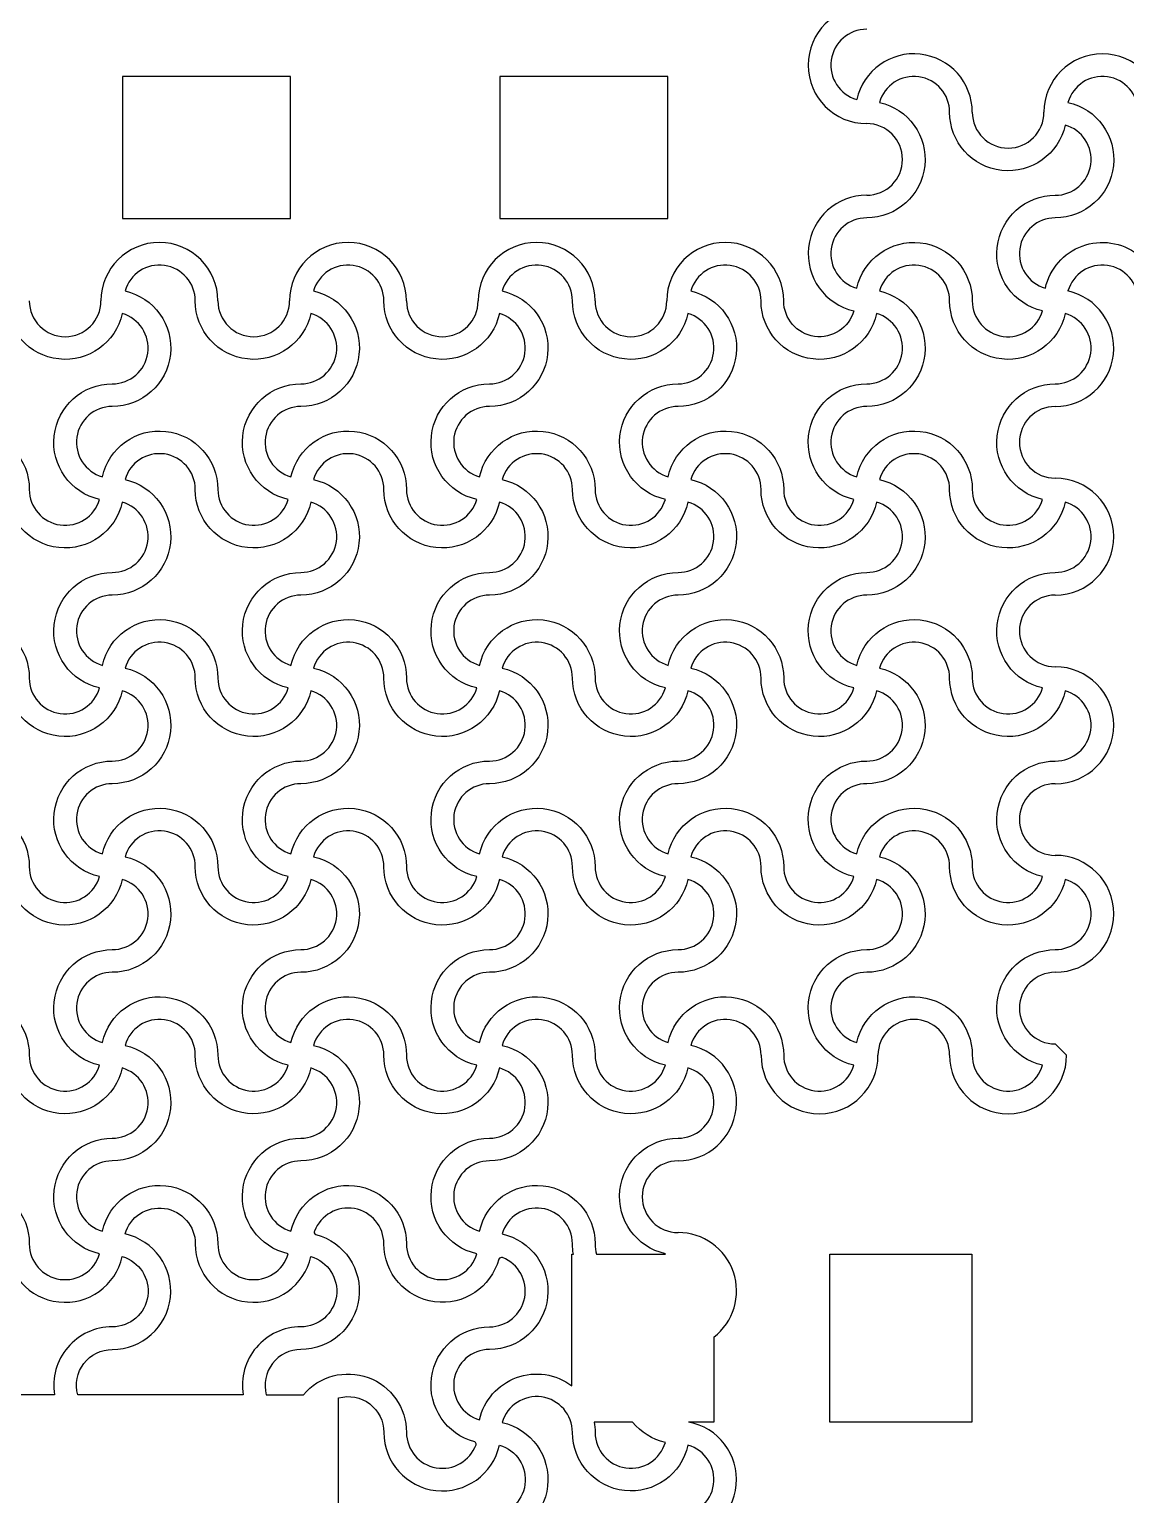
# Model space of a CAD drawing. Header units: millimetres. Extents: x 24 to 345, y 12 to 201.
# Drawn here: x 60.619 to 62.945, y 35.762 to 38.87 of the extents above; entities that cross this region are included whole.
import ezdxf

# ---------------------------------------------------------------- set-up
doc = ezdxf.new("R2010")
doc.units = ezdxf.units.MM
doc.header["$MEASUREMENT"] = 0
doc.layers.add('5th metal (rf+ground)', color=240, linetype='Continuous')

msp = doc.modelspace()

# ---------------------------------------------------------------- linework, layer by layer
at = {"layer": '5th metal (rf+ground)'}
msp.add_line((62.8193, 36.69421), (62.7953, 36.71821), dxfattribs=at)
msp.add_line((62.8193, 36.69421), (62.7953, 36.71821), dxfattribs=at)
msp.add_line((62.8193, 36.69421), (62.7953, 36.71821), dxfattribs=at)
msp.add_line((62.8193, 36.69421), (62.7953, 36.71821), dxfattribs=at)
for points in [[(60.8173, 38.46896), (61.1733, 38.46896), (61.1733, 38.76996), (60.8173, 38.76996)], [(60.8173, 38.46896), (61.1733, 38.46896), (61.1733, 38.76996), (60.8173, 38.76996)], [(60.8173, 38.46896), (61.1733, 38.46896), (61.1733, 38.76996), (60.8173, 38.76996)], [(60.8173, 38.46896), (61.1733, 38.46896), (61.1733, 38.76996), (60.8173, 38.76996)], [(61.6173, 38.46896), (61.9733, 38.46896), (61.9733, 38.76996), (61.6173, 38.76996)], [(61.6173, 38.46896), (61.9733, 38.46896), (61.9733, 38.76996), (61.6173, 38.76996)], [(61.6173, 38.46896), (61.9733, 38.46896), (61.9733, 38.76996), (61.6173, 38.76996)], [(61.6173, 38.46896), (61.9733, 38.46896), (61.9733, 38.76996), (61.6173, 38.76996)], [(62.3173, 36.27221), (62.6183, 36.27221), (62.6183, 35.91621), (62.3173, 35.91621)], [(62.3173, 36.27221), (62.6183, 36.27221), (62.6183, 35.91621), (62.3173, 35.91621)], [(62.3173, 36.27221), (62.6183, 36.27221), (62.6183, 35.91621), (62.3173, 35.91621)], [(62.3173, 36.27221), (62.6183, 36.27221), (62.6183, 35.91621), (62.3173, 35.91621)]]:
    msp.add_lwpolyline(points, close=True, dxfattribs=at)
for points in [[(62.81633, 38.66724, -0.8959788), (62.5713, 38.69421, 0.8687853), (62.42227, 38.71524, -0.8959788), (62.3953, 38.47021, 0.8687853), (62.37427, 38.32118, -0.8959788), (62.6193, 38.29421, 0.8687853), (62.76833, 38.27318, -0.8959788), (62.7953, 38.51821, 0.8687853)], [(62.81633, 38.66724, -0.8959788), (62.5713, 38.69421, 0.8687853), (62.42227, 38.71524, -0.8959788), (62.3953, 38.47021, 0.8687853), (62.37427, 38.32118, -0.8959788), (62.6193, 38.29421, 0.8687853), (62.76833, 38.27318, -0.8959788), (62.7953, 38.51821, 0.8687853)], [(62.81633, 38.66724, -0.8959788), (62.5713, 38.69421, 0.8687853), (62.42227, 38.71524, -0.8959788), (62.3953, 38.47021, 0.8687853), (62.37427, 38.32118, -0.8959788), (62.6193, 38.29421, 0.8687853), (62.76833, 38.27318, -0.8959788), (62.7953, 38.51821, 0.8687853)], [(62.81633, 38.66724, -0.8959788), (62.5713, 38.69421, 0.8687853), (62.42227, 38.71524, -0.8959788), (62.3953, 38.47021, 0.8687853), (62.37427, 38.32118, -0.8959788), (62.6193, 38.29421, 0.8687853), (62.76833, 38.27318, -0.8959788), (62.7953, 38.51821, 0.8687853)], [(60.81633, 38.26724, -0.8959788), (60.5713, 38.29421, 0.8687853), (60.42227, 38.31524, -0.8959788), (60.3953, 38.07021, 0.8687853), (60.37427, 37.92118, -0.8959788), (60.6193, 37.89421, 0.8687853), (60.76833, 37.87318, -0.8959788), (60.7953, 38.11821, 0.8687853)], [(60.81633, 38.26724, -0.8959788), (60.5713, 38.29421, 0.8687853), (60.42227, 38.31524, -0.8959788), (60.3953, 38.07021, 0.8687853), (60.37427, 37.92118, -0.8959788), (60.6193, 37.89421, 0.8687853), (60.76833, 37.87318, -0.8959788), (60.7953, 38.11821, 0.8687853)], [(60.81633, 38.26724, -0.8959788), (60.5713, 38.29421, 0.8687853), (60.42227, 38.31524, -0.8959788), (60.3953, 38.07021, 0.8687853), (60.37427, 37.92118, -0.8959788), (60.6193, 37.89421, 0.8687853), (60.76833, 37.87318, -0.8959788), (60.7953, 38.11821, 0.8687853)], [(60.81633, 38.26724, -0.8959788), (60.5713, 38.29421, 0.8687853), (60.42227, 38.31524, -0.8959788), (60.3953, 38.07021, 0.8687853), (60.37427, 37.92118, -0.8959788), (60.6193, 37.89421, 0.8687853), (60.76833, 37.87318, -0.8959788), (60.7953, 38.11821, 0.8687853)], [(61.21633, 38.26724, -0.8959788), (60.9713, 38.29421, 0.8687853), (60.82227, 38.31524, -0.8959788), (60.7953, 38.07021, 0.8687853), (60.77427, 37.92118, -0.8959788), (61.0193, 37.89421, 0.8687853), (61.16833, 37.87318, -0.8959788), (61.1953, 38.11821, 0.8687853)], [(61.21633, 38.26724, -0.8959788), (60.9713, 38.29421, 0.8687853), (60.82227, 38.31524, -0.8959788), (60.7953, 38.07021, 0.8687853), (60.77427, 37.92118, -0.8959788), (61.0193, 37.89421, 0.8687853), (61.16833, 37.87318, -0.8959788), (61.1953, 38.11821, 0.8687853)], [(61.21633, 38.26724, -0.8959788), (60.9713, 38.29421, 0.8687853), (60.82227, 38.31524, -0.8959788), (60.7953, 38.07021, 0.8687853), (60.77427, 37.92118, -0.8959788), (61.0193, 37.89421, 0.8687853), (61.16833, 37.87318, -0.8959788), (61.1953, 38.11821, 0.8687853)], [(61.21633, 38.26724, -0.8959788), (60.9713, 38.29421, 0.8687853), (60.82227, 38.31524, -0.8959788), (60.7953, 38.07021, 0.8687853), (60.77427, 37.92118, -0.8959788), (61.0193, 37.89421, 0.8687853), (61.16833, 37.87318, -0.8959788), (61.1953, 38.11821, 0.8687853)], [(61.61633, 38.26724, -0.8959788), (61.3713, 38.29421, 0.8687853), (61.22227, 38.31524, -0.8959788), (61.1953, 38.07021, 0.8687853), (61.17427, 37.92118, -0.8959788), (61.4193, 37.89421, 0.8687853), (61.56833, 37.87318, -0.8959788), (61.5953, 38.11821, 0.8687853)], [(61.61633, 38.26724, -0.8959788), (61.3713, 38.29421, 0.8687853), (61.22227, 38.31524, -0.8959788), (61.1953, 38.07021, 0.8687853), (61.17427, 37.92118, -0.8959788), (61.4193, 37.89421, 0.8687853), (61.56833, 37.87318, -0.8959788), (61.5953, 38.11821, 0.8687853)], [(61.61633, 38.26724, -0.8959788), (61.3713, 38.29421, 0.8687853), (61.22227, 38.31524, -0.8959788), (61.1953, 38.07021, 0.8687853), (61.17427, 37.92118, -0.8959788), (61.4193, 37.89421, 0.8687853), (61.56833, 37.87318, -0.8959788), (61.5953, 38.11821, 0.8687853)], [(61.61633, 38.26724, -0.8959788), (61.3713, 38.29421, 0.8687853), (61.22227, 38.31524, -0.8959788), (61.1953, 38.07021, 0.8687853), (61.17427, 37.92118, -0.8959788), (61.4193, 37.89421, 0.8687853), (61.56833, 37.87318, -0.8959788), (61.5953, 38.11821, 0.8687853)], [(62.01633, 38.26724, -0.8959788), (61.7713, 38.29421, 0.8687853), (61.62227, 38.31524, -0.8959788), (61.5953, 38.07021, 0.8687853), (61.57427, 37.92118, -0.8959788), (61.8193, 37.89421, 0.8687853), (61.96833, 37.87318, -0.8959788), (61.9953, 38.11821, 0.8687853)], [(62.01633, 38.26724, -0.8959788), (61.7713, 38.29421, 0.8687853), (61.62227, 38.31524, -0.8959788), (61.5953, 38.07021, 0.8687853), (61.57427, 37.92118, -0.8959788), (61.8193, 37.89421, 0.8687853), (61.96833, 37.87318, -0.8959788), (61.9953, 38.11821, 0.8687853)], [(62.01633, 38.26724, -0.8959788), (61.7713, 38.29421, 0.8687853), (61.62227, 38.31524, -0.8959788), (61.5953, 38.07021, 0.8687853), (61.57427, 37.92118, -0.8959788), (61.8193, 37.89421, 0.8687853), (61.96833, 37.87318, -0.8959788), (61.9953, 38.11821, 0.8687853)], [(62.01633, 38.26724, -0.8959788), (61.7713, 38.29421, 0.8687853), (61.62227, 38.31524, -0.8959788), (61.5953, 38.07021, 0.8687853), (61.57427, 37.92118, -0.8959788), (61.8193, 37.89421, 0.8687853), (61.96833, 37.87318, -0.8959788), (61.9953, 38.11821, 0.8687853)], [(62.41633, 38.26724, -0.8959788), (62.1713, 38.29421, 0.8687853), (62.02227, 38.31524, -0.8959788), (61.9953, 38.07021, 0.8687853), (61.97427, 37.92118, -0.8959788), (62.2193, 37.89421, 0.8687853), (62.36833, 37.87318, -0.8959788), (62.3953, 38.11821, 0.8687853)], [(62.41633, 38.26724, -0.8959788), (62.1713, 38.29421, 0.8687853), (62.02227, 38.31524, -0.8959788), (61.9953, 38.07021, 0.8687853), (61.97427, 37.92118, -0.8959788), (62.2193, 37.89421, 0.8687853), (62.36833, 37.87318, -0.8959788), (62.3953, 38.11821, 0.8687853)], [(62.41633, 38.26724, -0.8959788), (62.1713, 38.29421, 0.8687853), (62.02227, 38.31524, -0.8959788), (61.9953, 38.07021, 0.8687853), (61.97427, 37.92118, -0.8959788), (62.2193, 37.89421, 0.8687853), (62.36833, 37.87318, -0.8959788), (62.3953, 38.11821, 0.8687853)], [(62.41633, 38.26724, -0.8959788), (62.1713, 38.29421, 0.8687853), (62.02227, 38.31524, -0.8959788), (61.9953, 38.07021, 0.8687853), (61.97427, 37.92118, -0.8959788), (62.2193, 37.89421, 0.8687853), (62.36833, 37.87318, -0.8959788), (62.3953, 38.11821, 0.8687853)], [(62.81633, 38.26724, -0.8959788), (62.5713, 38.29421, 0.8687853), (62.42227, 38.31524, -0.8959788), (62.3953, 38.07021, 0.8687853), (62.37427, 37.92118, -0.8959788), (62.6193, 37.89421, 0.8687853), (62.76833, 37.87318, -0.8959788), (62.7953, 38.11821, 0.8687853)], [(62.81633, 38.26724, -0.8959788), (62.5713, 38.29421, 0.8687853), (62.42227, 38.31524, -0.8959788), (62.3953, 38.07021, 0.8687853), (62.37427, 37.92118, -0.8959788), (62.6193, 37.89421, 0.8687853), (62.76833, 37.87318, -0.8959788), (62.7953, 38.11821, 0.8687853)], [(62.81633, 38.26724, -0.8959788), (62.5713, 38.29421, 0.8687853), (62.42227, 38.31524, -0.8959788), (62.3953, 38.07021, 0.8687853), (62.37427, 37.92118, -0.8959788), (62.6193, 37.89421, 0.8687853), (62.76833, 37.87318, -0.8959788), (62.7953, 38.11821, 0.8687853)], [(62.81633, 38.26724, -0.8959788), (62.5713, 38.29421, 0.8687853), (62.42227, 38.31524, -0.8959788), (62.3953, 38.07021, 0.8687853), (62.37427, 37.92118, -0.8959788), (62.6193, 37.89421, 0.8687853), (62.76833, 37.87318, -0.8959788), (62.7953, 38.11821, 0.8687853)], [(60.81633, 37.86724, -0.8959788), (60.5713, 37.89421, 0.8687853), (60.42227, 37.91524, -0.8959788), (60.3953, 37.67021, 0.8687853), (60.37427, 37.52118, -0.8959788), (60.6193, 37.49421, 0.8687853), (60.76833, 37.47318, -0.8959788), (60.7953, 37.71821, 0.8687853)], [(60.81633, 37.86724, -0.8959788), (60.5713, 37.89421, 0.8687853), (60.42227, 37.91524, -0.8959788), (60.3953, 37.67021, 0.8687853), (60.37427, 37.52118, -0.8959788), (60.6193, 37.49421, 0.8687853), (60.76833, 37.47318, -0.8959788), (60.7953, 37.71821, 0.8687853)], [(60.81633, 37.86724, -0.8959788), (60.5713, 37.89421, 0.8687853), (60.42227, 37.91524, -0.8959788), (60.3953, 37.67021, 0.8687853), (60.37427, 37.52118, -0.8959788), (60.6193, 37.49421, 0.8687853), (60.76833, 37.47318, -0.8959788), (60.7953, 37.71821, 0.8687853)], [(60.81633, 37.86724, -0.8959788), (60.5713, 37.89421, 0.8687853), (60.42227, 37.91524, -0.8959788), (60.3953, 37.67021, 0.8687853), (60.37427, 37.52118, -0.8959788), (60.6193, 37.49421, 0.8687853), (60.76833, 37.47318, -0.8959788), (60.7953, 37.71821, 0.8687853)], [(61.21633, 37.86724, -0.8959788), (60.9713, 37.89421, 0.8687853), (60.82227, 37.91524, -0.8959788), (60.7953, 37.67021, 0.8687853), (60.77427, 37.52118, -0.8959788), (61.0193, 37.49421, 0.8687853), (61.16833, 37.47318, -0.8959788), (61.1953, 37.71821, 0.8687853)], [(61.21633, 37.86724, -0.8959788), (60.9713, 37.89421, 0.8687853), (60.82227, 37.91524, -0.8959788), (60.7953, 37.67021, 0.8687853), (60.77427, 37.52118, -0.8959788), (61.0193, 37.49421, 0.8687853), (61.16833, 37.47318, -0.8959788), (61.1953, 37.71821, 0.8687853)], [(61.21633, 37.86724, -0.8959788), (60.9713, 37.89421, 0.8687853), (60.82227, 37.91524, -0.8959788), (60.7953, 37.67021, 0.8687853), (60.77427, 37.52118, -0.8959788), (61.0193, 37.49421, 0.8687853), (61.16833, 37.47318, -0.8959788), (61.1953, 37.71821, 0.8687853)], [(61.21633, 37.86724, -0.8959788), (60.9713, 37.89421, 0.8687853), (60.82227, 37.91524, -0.8959788), (60.7953, 37.67021, 0.8687853), (60.77427, 37.52118, -0.8959788), (61.0193, 37.49421, 0.8687853), (61.16833, 37.47318, -0.8959788), (61.1953, 37.71821, 0.8687853)], [(61.61633, 37.86724, -0.8959788), (61.3713, 37.89421, 0.8687853), (61.22227, 37.91524, -0.8959788), (61.1953, 37.67021, 0.8687853), (61.17427, 37.52118, -0.8959788), (61.4193, 37.49421, 0.8687853), (61.56833, 37.47318, -0.8959788), (61.5953, 37.71821, 0.8687853)], [(61.61633, 37.86724, -0.8959788), (61.3713, 37.89421, 0.8687853), (61.22227, 37.91524, -0.8959788), (61.1953, 37.67021, 0.8687853), (61.17427, 37.52118, -0.8959788), (61.4193, 37.49421, 0.8687853), (61.56833, 37.47318, -0.8959788), (61.5953, 37.71821, 0.8687853)], [(61.61633, 37.86724, -0.8959788), (61.3713, 37.89421, 0.8687853), (61.22227, 37.91524, -0.8959788), (61.1953, 37.67021, 0.8687853), (61.17427, 37.52118, -0.8959788), (61.4193, 37.49421, 0.8687853), (61.56833, 37.47318, -0.8959788), (61.5953, 37.71821, 0.8687853)], [(61.61633, 37.86724, -0.8959788), (61.3713, 37.89421, 0.8687853), (61.22227, 37.91524, -0.8959788), (61.1953, 37.67021, 0.8687853), (61.17427, 37.52118, -0.8959788), (61.4193, 37.49421, 0.8687853), (61.56833, 37.47318, -0.8959788), (61.5953, 37.71821, 0.8687853)], [(62.01633, 37.86724, -0.8959788), (61.7713, 37.89421, 0.8687853), (61.62227, 37.91524, -0.8959788), (61.5953, 37.67021, 0.8687853), (61.57427, 37.52118, -0.8959788), (61.8193, 37.49421, 0.8687853), (61.96833, 37.47318, -0.8959788), (61.9953, 37.71821, 0.8687853)], [(62.01633, 37.86724, -0.8959788), (61.7713, 37.89421, 0.8687853), (61.62227, 37.91524, -0.8959788), (61.5953, 37.67021, 0.8687853), (61.57427, 37.52118, -0.8959788), (61.8193, 37.49421, 0.8687853), (61.96833, 37.47318, -0.8959788), (61.9953, 37.71821, 0.8687853)], [(62.01633, 37.86724, -0.8959788), (61.7713, 37.89421, 0.8687853), (61.62227, 37.91524, -0.8959788), (61.5953, 37.67021, 0.8687853), (61.57427, 37.52118, -0.8959788), (61.8193, 37.49421, 0.8687853), (61.96833, 37.47318, -0.8959788), (61.9953, 37.71821, 0.8687853)], [(62.01633, 37.86724, -0.8959788), (61.7713, 37.89421, 0.8687853), (61.62227, 37.91524, -0.8959788), (61.5953, 37.67021, 0.8687853), (61.57427, 37.52118, -0.8959788), (61.8193, 37.49421, 0.8687853), (61.96833, 37.47318, -0.8959788), (61.9953, 37.71821, 0.8687853)], [(62.41633, 37.86724, -0.8959788), (62.1713, 37.89421, 0.8687853), (62.02227, 37.91524, -0.8959788), (61.9953, 37.67021, 0.8687853), (61.97427, 37.52118, -0.8959788), (62.2193, 37.49421, 0.8687853), (62.36833, 37.47318, -0.8959788), (62.3953, 37.71821, 0.8687853)], [(62.41633, 37.86724, -0.8959788), (62.1713, 37.89421, 0.8687853), (62.02227, 37.91524, -0.8959788), (61.9953, 37.67021, 0.8687853), (61.97427, 37.52118, -0.8959788), (62.2193, 37.49421, 0.8687853), (62.36833, 37.47318, -0.8959788), (62.3953, 37.71821, 0.8687853)], [(62.41633, 37.86724, -0.8959788), (62.1713, 37.89421, 0.8687853), (62.02227, 37.91524, -0.8959788), (61.9953, 37.67021, 0.8687853), (61.97427, 37.52118, -0.8959788), (62.2193, 37.49421, 0.8687853), (62.36833, 37.47318, -0.8959788), (62.3953, 37.71821, 0.8687853)], [(62.41633, 37.86724, -0.8959788), (62.1713, 37.89421, 0.8687853), (62.02227, 37.91524, -0.8959788), (61.9953, 37.67021, 0.8687853), (61.97427, 37.52118, -0.8959788), (62.2193, 37.49421, 0.8687853), (62.36833, 37.47318, -0.8959788), (62.3953, 37.71821, 0.8687853)], [(62.81633, 37.86724, -0.8959788), (62.5713, 37.89421, 0.8687853), (62.42227, 37.91524, -0.8959788), (62.3953, 37.67021, 0.8687853), (62.37427, 37.52118, -0.8959788), (62.6193, 37.49421, 0.8687853), (62.76833, 37.47318, -0.8959788), (62.7953, 37.71821, 0.8687853)], [(62.81633, 37.86724, -0.8959788), (62.5713, 37.89421, 0.8687853), (62.42227, 37.91524, -0.8959788), (62.3953, 37.67021, 0.8687853), (62.37427, 37.52118, -0.8959788), (62.6193, 37.49421, 0.8687853), (62.76833, 37.47318, -0.8959788), (62.7953, 37.71821, 0.8687853)], [(62.81633, 37.86724, -0.8959788), (62.5713, 37.89421, 0.8687853), (62.42227, 37.91524, -0.8959788), (62.3953, 37.67021, 0.8687853), (62.37427, 37.52118, -0.8959788), (62.6193, 37.49421, 0.8687853), (62.76833, 37.47318, -0.8959788), (62.7953, 37.71821, 0.8687853)], [(62.81633, 37.86724, -0.8959788), (62.5713, 37.89421, 0.8687853), (62.42227, 37.91524, -0.8959788), (62.3953, 37.67021, 0.8687853), (62.37427, 37.52118, -0.8959788), (62.6193, 37.49421, 0.8687853), (62.76833, 37.47318, -0.8959788), (62.7953, 37.71821, 0.8687853)], [(60.81633, 37.46724, -0.8959788), (60.5713, 37.49421, 0.8687853), (60.42227, 37.51524, -0.8959788), (60.3953, 37.27021, 0.8687853), (60.37427, 37.12118, -0.8959788), (60.6193, 37.09421, 0.8687853), (60.76833, 37.07318, -0.8959788), (60.7953, 37.31821, 0.8687853)], [(60.81633, 37.46724, -0.8959788), (60.5713, 37.49421, 0.8687853), (60.42227, 37.51524, -0.8959788), (60.3953, 37.27021, 0.8687853), (60.37427, 37.12118, -0.8959788), (60.6193, 37.09421, 0.8687853), (60.76833, 37.07318, -0.8959788), (60.7953, 37.31821, 0.8687853)], [(60.81633, 37.46724, -0.8959788), (60.5713, 37.49421, 0.8687853), (60.42227, 37.51524, -0.8959788), (60.3953, 37.27021, 0.8687853), (60.37427, 37.12118, -0.8959788), (60.6193, 37.09421, 0.8687853), (60.76833, 37.07318, -0.8959788), (60.7953, 37.31821, 0.8687853)], [(60.81633, 37.46724, -0.8959788), (60.5713, 37.49421, 0.8687853), (60.42227, 37.51524, -0.8959788), (60.3953, 37.27021, 0.8687853), (60.37427, 37.12118, -0.8959788), (60.6193, 37.09421, 0.8687853), (60.76833, 37.07318, -0.8959788), (60.7953, 37.31821, 0.8687853)], [(61.21633, 37.46724, -0.8959788), (60.9713, 37.49421, 0.8687853), (60.82227, 37.51524, -0.8959788), (60.7953, 37.27021, 0.8687853), (60.77427, 37.12118, -0.8959788), (61.0193, 37.09421, 0.8687853), (61.16833, 37.07318, -0.8959788), (61.1953, 37.31821, 0.8687853)], [(61.21633, 37.46724, -0.8959788), (60.9713, 37.49421, 0.8687853), (60.82227, 37.51524, -0.8959788), (60.7953, 37.27021, 0.8687853), (60.77427, 37.12118, -0.8959788), (61.0193, 37.09421, 0.8687853), (61.16833, 37.07318, -0.8959788), (61.1953, 37.31821, 0.8687853)], [(61.21633, 37.46724, -0.8959788), (60.9713, 37.49421, 0.8687853), (60.82227, 37.51524, -0.8959788), (60.7953, 37.27021, 0.8687853), (60.77427, 37.12118, -0.8959788), (61.0193, 37.09421, 0.8687853), (61.16833, 37.07318, -0.8959788), (61.1953, 37.31821, 0.8687853)], [(61.21633, 37.46724, -0.8959788), (60.9713, 37.49421, 0.8687853), (60.82227, 37.51524, -0.8959788), (60.7953, 37.27021, 0.8687853), (60.77427, 37.12118, -0.8959788), (61.0193, 37.09421, 0.8687853), (61.16833, 37.07318, -0.8959788), (61.1953, 37.31821, 0.8687853)], [(61.61633, 37.46724, -0.8959788), (61.3713, 37.49421, 0.8687853), (61.22227, 37.51524, -0.8959788), (61.1953, 37.27021, 0.8687853), (61.17427, 37.12118, -0.8959788), (61.4193, 37.09421, 0.8687853), (61.56833, 37.07318, -0.8959788), (61.5953, 37.31821, 0.8687853)], [(61.61633, 37.46724, -0.8959788), (61.3713, 37.49421, 0.8687853), (61.22227, 37.51524, -0.8959788), (61.1953, 37.27021, 0.8687853), (61.17427, 37.12118, -0.8959788), (61.4193, 37.09421, 0.8687853), (61.56833, 37.07318, -0.8959788), (61.5953, 37.31821, 0.8687853)], [(61.61633, 37.46724, -0.8959788), (61.3713, 37.49421, 0.8687853), (61.22227, 37.51524, -0.8959788), (61.1953, 37.27021, 0.8687853), (61.17427, 37.12118, -0.8959788), (61.4193, 37.09421, 0.8687853), (61.56833, 37.07318, -0.8959788), (61.5953, 37.31821, 0.8687853)], [(61.61633, 37.46724, -0.8959788), (61.3713, 37.49421, 0.8687853), (61.22227, 37.51524, -0.8959788), (61.1953, 37.27021, 0.8687853), (61.17427, 37.12118, -0.8959788), (61.4193, 37.09421, 0.8687853), (61.56833, 37.07318, -0.8959788), (61.5953, 37.31821, 0.8687853)], [(62.01633, 37.46724, -0.8959788), (61.7713, 37.49421, 0.8687853), (61.62227, 37.51524, -0.8959788), (61.5953, 37.27021, 0.8687853), (61.57427, 37.12118, -0.8959788), (61.8193, 37.09421, 0.8687853), (61.96833, 37.07318, -0.8959788), (61.9953, 37.31821, 0.8687853)], [(62.01633, 37.46724, -0.8959788), (61.7713, 37.49421, 0.8687853), (61.62227, 37.51524, -0.8959788), (61.5953, 37.27021, 0.8687853), (61.57427, 37.12118, -0.8959788), (61.8193, 37.09421, 0.8687853), (61.96833, 37.07318, -0.8959788), (61.9953, 37.31821, 0.8687853)], [(62.01633, 37.46724, -0.8959788), (61.7713, 37.49421, 0.8687853), (61.62227, 37.51524, -0.8959788), (61.5953, 37.27021, 0.8687853), (61.57427, 37.12118, -0.8959788), (61.8193, 37.09421, 0.8687853), (61.96833, 37.07318, -0.8959788), (61.9953, 37.31821, 0.8687853)], [(62.01633, 37.46724, -0.8959788), (61.7713, 37.49421, 0.8687853), (61.62227, 37.51524, -0.8959788), (61.5953, 37.27021, 0.8687853), (61.57427, 37.12118, -0.8959788), (61.8193, 37.09421, 0.8687853), (61.96833, 37.07318, -0.8959788), (61.9953, 37.31821, 0.8687853)], [(62.41633, 37.46724, -0.8959788), (62.1713, 37.49421, 0.8687853), (62.02227, 37.51524, -0.8959788), (61.9953, 37.27021, 0.8687853), (61.97427, 37.12118, -0.8959788), (62.2193, 37.09421, 0.8687853), (62.36833, 37.07318, -0.8959788), (62.3953, 37.31821, 0.8687853)], [(62.41633, 37.46724, -0.8959788), (62.1713, 37.49421, 0.8687853), (62.02227, 37.51524, -0.8959788), (61.9953, 37.27021, 0.8687853), (61.97427, 37.12118, -0.8959788), (62.2193, 37.09421, 0.8687853), (62.36833, 37.07318, -0.8959788), (62.3953, 37.31821, 0.8687853)], [(62.41633, 37.46724, -0.8959788), (62.1713, 37.49421, 0.8687853), (62.02227, 37.51524, -0.8959788), (61.9953, 37.27021, 0.8687853), (61.97427, 37.12118, -0.8959788), (62.2193, 37.09421, 0.8687853), (62.36833, 37.07318, -0.8959788), (62.3953, 37.31821, 0.8687853)], [(62.41633, 37.46724, -0.8959788), (62.1713, 37.49421, 0.8687853), (62.02227, 37.51524, -0.8959788), (61.9953, 37.27021, 0.8687853), (61.97427, 37.12118, -0.8959788), (62.2193, 37.09421, 0.8687853), (62.36833, 37.07318, -0.8959788), (62.3953, 37.31821, 0.8687853)], [(62.81633, 37.46724, -0.8959788), (62.5713, 37.49421, 0.8687853), (62.42227, 37.51524, -0.8959788), (62.3953, 37.27021, 0.8687853), (62.37427, 37.12118, -0.8959788), (62.6193, 37.09421, 0.8687853), (62.76833, 37.07318, -0.8959788), (62.7953, 37.31821, 0.8687853)], [(62.81633, 37.46724, -0.8959788), (62.5713, 37.49421, 0.8687853), (62.42227, 37.51524, -0.8959788), (62.3953, 37.27021, 0.8687853), (62.37427, 37.12118, -0.8959788), (62.6193, 37.09421, 0.8687853), (62.76833, 37.07318, -0.8959788), (62.7953, 37.31821, 0.8687853)], [(62.81633, 37.46724, -0.8959788), (62.5713, 37.49421, 0.8687853), (62.42227, 37.51524, -0.8959788), (62.3953, 37.27021, 0.8687853), (62.37427, 37.12118, -0.8959788), (62.6193, 37.09421, 0.8687853), (62.76833, 37.07318, -0.8959788), (62.7953, 37.31821, 0.8687853)], [(62.81633, 37.46724, -0.8959788), (62.5713, 37.49421, 0.8687853), (62.42227, 37.51524, -0.8959788), (62.3953, 37.27021, 0.8687853), (62.37427, 37.12118, -0.8959788), (62.6193, 37.09421, 0.8687853), (62.76833, 37.07318, -0.8959788), (62.7953, 37.31821, 0.8687853)], [(60.81633, 37.06724, -0.8959788), (60.5713, 37.09421, 0.8687853), (60.42227, 37.11524, -0.8959788), (60.3953, 36.87021, 0.8687853), (60.37427, 36.72118, -0.8959788), (60.6193, 36.69421, 0.8687853), (60.76833, 36.67318, -0.8959788), (60.7953, 36.91821, 0.8687853)], [(60.81633, 37.06724, -0.8959788), (60.5713, 37.09421, 0.8687853), (60.42227, 37.11524, -0.8959788), (60.3953, 36.87021, 0.8687853), (60.37427, 36.72118, -0.8959788), (60.6193, 36.69421, 0.8687853), (60.76833, 36.67318, -0.8959788), (60.7953, 36.91821, 0.8687853)], [(60.81633, 37.06724, -0.8959788), (60.5713, 37.09421, 0.8687853), (60.42227, 37.11524, -0.8959788), (60.3953, 36.87021, 0.8687853), (60.37427, 36.72118, -0.8959788), (60.6193, 36.69421, 0.8687853), (60.76833, 36.67318, -0.8959788), (60.7953, 36.91821, 0.8687853)], [(60.81633, 37.06724, -0.8959788), (60.5713, 37.09421, 0.8687853), (60.42227, 37.11524, -0.8959788), (60.3953, 36.87021, 0.8687853), (60.37427, 36.72118, -0.8959788), (60.6193, 36.69421, 0.8687853), (60.76833, 36.67318, -0.8959788), (60.7953, 36.91821, 0.8687853)], [(61.21633, 37.06724, -0.8959788), (60.9713, 37.09421, 0.8687853), (60.82227, 37.11524, -0.8959788), (60.7953, 36.87021, 0.8687853), (60.77427, 36.72118, -0.8959788), (61.0193, 36.69421, 0.8687853), (61.16833, 36.67318, -0.8959788), (61.1953, 36.91821, 0.8687853)], [(61.21633, 37.06724, -0.8959788), (60.9713, 37.09421, 0.8687853), (60.82227, 37.11524, -0.8959788), (60.7953, 36.87021, 0.8687853), (60.77427, 36.72118, -0.8959788), (61.0193, 36.69421, 0.8687853), (61.16833, 36.67318, -0.8959788), (61.1953, 36.91821, 0.8687853)], [(61.21633, 37.06724, -0.8959788), (60.9713, 37.09421, 0.8687853), (60.82227, 37.11524, -0.8959788), (60.7953, 36.87021, 0.8687853), (60.77427, 36.72118, -0.8959788), (61.0193, 36.69421, 0.8687853), (61.16833, 36.67318, -0.8959788), (61.1953, 36.91821, 0.8687853)], [(61.21633, 37.06724, -0.8959788), (60.9713, 37.09421, 0.8687853), (60.82227, 37.11524, -0.8959788), (60.7953, 36.87021, 0.8687853), (60.77427, 36.72118, -0.8959788), (61.0193, 36.69421, 0.8687853), (61.16833, 36.67318, -0.8959788), (61.1953, 36.91821, 0.8687853)], [(61.61633, 37.06724, -0.8959788), (61.3713, 37.09421, 0.8687853), (61.22227, 37.11524, -0.8959788), (61.1953, 36.87021, 0.8687853), (61.17427, 36.72118, -0.8959788), (61.4193, 36.69421, 0.8687853), (61.56833, 36.67318, -0.8959788), (61.5953, 36.91821, 0.8687853)], [(61.61633, 37.06724, -0.8959788), (61.3713, 37.09421, 0.8687853), (61.22227, 37.11524, -0.8959788), (61.1953, 36.87021, 0.8687853), (61.17427, 36.72118, -0.8959788), (61.4193, 36.69421, 0.8687853), (61.56833, 36.67318, -0.8959788), (61.5953, 36.91821, 0.8687853)], [(61.61633, 37.06724, -0.8959788), (61.3713, 37.09421, 0.8687853), (61.22227, 37.11524, -0.8959788), (61.1953, 36.87021, 0.8687853), (61.17427, 36.72118, -0.8959788), (61.4193, 36.69421, 0.8687853), (61.56833, 36.67318, -0.8959788), (61.5953, 36.91821, 0.8687853)], [(61.61633, 37.06724, -0.8959788), (61.3713, 37.09421, 0.8687853), (61.22227, 37.11524, -0.8959788), (61.1953, 36.87021, 0.8687853), (61.17427, 36.72118, -0.8959788), (61.4193, 36.69421, 0.8687853), (61.56833, 36.67318, -0.8959788), (61.5953, 36.91821, 0.8687853)], [(62.01633, 37.06724, -0.8959788), (61.7713, 37.09421, 0.8687853), (61.62227, 37.11524, -0.8959788), (61.5953, 36.87021, 0.8687853), (61.57427, 36.72118, -0.8959788), (61.8193, 36.69421, 0.8687853), (61.96833, 36.67318, -0.8959788), (61.9953, 36.91821, 0.8687853)], [(62.01633, 37.06724, -0.8959788), (61.7713, 37.09421, 0.8687853), (61.62227, 37.11524, -0.8959788), (61.5953, 36.87021, 0.8687853), (61.57427, 36.72118, -0.8959788), (61.8193, 36.69421, 0.8687853), (61.96833, 36.67318, -0.8959788), (61.9953, 36.91821, 0.8687853)], [(62.01633, 37.06724, -0.8959788), (61.7713, 37.09421, 0.8687853), (61.62227, 37.11524, -0.8959788), (61.5953, 36.87021, 0.8687853), (61.57427, 36.72118, -0.8959788), (61.8193, 36.69421, 0.8687853), (61.96833, 36.67318, -0.8959788), (61.9953, 36.91821, 0.8687853)], [(62.01633, 37.06724, -0.8959788), (61.7713, 37.09421, 0.8687853), (61.62227, 37.11524, -0.8959788), (61.5953, 36.87021, 0.8687853), (61.57427, 36.72118, -0.8959788), (61.8193, 36.69421, 0.8687853), (61.96833, 36.67318, -0.8959788), (61.9953, 36.91821, 0.8687853)], [(62.41633, 37.06724, -0.8959788), (62.1713, 37.09421, 0.8687853), (62.02227, 37.11524, -0.8959788), (61.9953, 36.87021, 0.8687853), (61.97427, 36.72118, -0.8959788), (62.2193, 36.69421, 0.8687853), (62.36833, 36.67318, -0.8959788), (62.3953, 36.91821, 0.8687853)], [(62.41633, 37.06724, -0.8959788), (62.1713, 37.09421, 0.8687853), (62.02227, 37.11524, -0.8959788), (61.9953, 36.87021, 0.8687853), (61.97427, 36.72118, -0.8959788), (62.2193, 36.69421, 0.8687853), (62.36833, 36.67318, -0.8959788), (62.3953, 36.91821, 0.8687853)], [(62.41633, 37.06724, -0.8959788), (62.1713, 37.09421, 0.8687853), (62.02227, 37.11524, -0.8959788), (61.9953, 36.87021, 0.8687853), (61.97427, 36.72118, -0.8959788), (62.2193, 36.69421, 0.8687853), (62.36833, 36.67318, -0.8959788), (62.3953, 36.91821, 0.8687853)], [(62.41633, 37.06724, -0.8959788), (62.1713, 37.09421, 0.8687853), (62.02227, 37.11524, -0.8959788), (61.9953, 36.87021, 0.8687853), (61.97427, 36.72118, -0.8959788), (62.2193, 36.69421, 0.8687853), (62.36833, 36.67318, -0.8959788), (62.3953, 36.91821, 0.8687853)], [(62.81633, 37.06724, -0.8959788), (62.5713, 37.09421, 0.8687853), (62.42227, 37.11524, -0.8959788), (62.3953, 36.87021, 0.8687853), (62.37427, 36.72118, -0.8959788), (62.6193, 36.69421, 0.8687853), (62.76833, 36.67318, -0.8959788), (62.7953, 36.91821, 0.8687853)], [(62.81633, 37.06724, -0.8959788), (62.5713, 37.09421, 0.8687853), (62.42227, 37.11524, -0.8959788), (62.3953, 36.87021, 0.8687853), (62.37427, 36.72118, -0.8959788), (62.6193, 36.69421, 0.8687853), (62.76833, 36.67318, -0.8959788), (62.7953, 36.91821, 0.8687853)], [(62.81633, 37.06724, -0.8959788), (62.5713, 37.09421, 0.8687853), (62.42227, 37.11524, -0.8959788), (62.3953, 36.87021, 0.8687853), (62.37427, 36.72118, -0.8959788), (62.6193, 36.69421, 0.8687853), (62.76833, 36.67318, -0.8959788), (62.7953, 36.91821, 0.8687853)], [(62.81633, 37.06724, -0.8959788), (62.5713, 37.09421, 0.8687853), (62.42227, 37.11524, -0.8959788), (62.3953, 36.87021, 0.8687853), (62.37427, 36.72118, -0.8959788), (62.6193, 36.69421, 0.8687853), (62.76833, 36.67318, -0.8959788), (62.7953, 36.91821, 0.8687853)], [(60.81633, 36.66724, -0.8959788), (60.5713, 36.69421, 0.8687853), (60.42227, 36.71524, -0.8959788), (60.3953, 36.47021, 0.8687853), (60.37427, 36.32118, -0.8959788), (60.6193, 36.29421, 0.8687853), (60.76833, 36.27318, -0.8959788), (60.7953, 36.51821, 0.8687853)], [(60.81633, 36.66724, -0.8959788), (60.5713, 36.69421, 0.8687853), (60.42227, 36.71524, -0.8959788), (60.3953, 36.47021, 0.8687853), (60.37427, 36.32118, -0.8959788), (60.6193, 36.29421, 0.8687853), (60.76833, 36.27318, -0.8959788), (60.7953, 36.51821, 0.8687853)], [(60.81633, 36.66724, -0.8959788), (60.5713, 36.69421, 0.8687853), (60.42227, 36.71524, -0.8959788), (60.3953, 36.47021, 0.8687853), (60.37427, 36.32118, -0.8959788), (60.6193, 36.29421, 0.8687853), (60.76833, 36.27318, -0.8959788), (60.7953, 36.51821, 0.8687853)], [(60.81633, 36.66724, -0.8959788), (60.5713, 36.69421, 0.8687853), (60.42227, 36.71524, -0.8959788), (60.3953, 36.47021, 0.8687853), (60.37427, 36.32118, -0.8959788), (60.6193, 36.29421, 0.8687853), (60.76833, 36.27318, -0.8959788), (60.7953, 36.51821, 0.8687853)], [(61.21633, 36.66724, -0.8959788), (60.9713, 36.69421, 0.8687853), (60.82227, 36.71524, -0.8959788), (60.7953, 36.47021, 0.8687853), (60.77427, 36.32118, -0.8959788), (61.0193, 36.29421, 0.8687853), (61.16833, 36.27318, -0.8959788), (61.1953, 36.51821, 0.8687853)], [(61.21633, 36.66724, -0.8959788), (60.9713, 36.69421, 0.8687853), (60.82227, 36.71524, -0.8959788), (60.7953, 36.47021, 0.8687853), (60.77427, 36.32118, -0.8959788), (61.0193, 36.29421, 0.8687853), (61.16833, 36.27318, -0.8959788), (61.1953, 36.51821, 0.8687853)], [(61.21633, 36.66724, -0.8959788), (60.9713, 36.69421, 0.8687853), (60.82227, 36.71524, -0.8959788), (60.7953, 36.47021, 0.8687853), (60.77427, 36.32118, -0.8959788), (61.0193, 36.29421, 0.8687853), (61.16833, 36.27318, -0.8959788), (61.1953, 36.51821, 0.8687853)], [(61.21633, 36.66724, -0.8959788), (60.9713, 36.69421, 0.8687853), (60.82227, 36.71524, -0.8959788), (60.7953, 36.47021, 0.8687853), (60.77427, 36.32118, -0.8959788), (61.0193, 36.29421, 0.8687853), (61.16833, 36.27318, -0.8959788), (61.1953, 36.51821, 0.8687853)], [(61.61633, 36.66724, -0.8959788), (61.3713, 36.69421, 0.8687853), (61.22227, 36.71524, -0.8959788), (61.1953, 36.47021, 0.8687853), (61.17427, 36.32118, -0.8959788), (61.4193, 36.29421, 0.8687853), (61.56833, 36.27318, -0.8959788), (61.5953, 36.51821, 0.8687853)], [(61.61633, 36.66724, -0.8959788), (61.3713, 36.69421, 0.8687853), (61.22227, 36.71524, -0.8959788), (61.1953, 36.47021, 0.8687853), (61.17427, 36.32118, -0.8959788), (61.4193, 36.29421, 0.8687853), (61.56833, 36.27318, -0.8959788), (61.5953, 36.51821, 0.8687853)], [(61.61633, 36.66724, -0.8959788), (61.3713, 36.69421, 0.8687853), (61.22227, 36.71524, -0.8959788), (61.1953, 36.47021, 0.8687853), (61.17427, 36.32118, -0.8959788), (61.4193, 36.29421, 0.8687853), (61.56833, 36.27318, -0.8959788), (61.5953, 36.51821, 0.8687853)], [(61.61633, 36.66724, -0.8959788), (61.3713, 36.69421, 0.8687853), (61.22227, 36.71524, -0.8959788), (61.1953, 36.47021, 0.8687853), (61.17427, 36.32118, -0.8959788), (61.4193, 36.29421, 0.8687853), (61.56833, 36.27318, -0.8959788), (61.5953, 36.51821, 0.8687853)], [(60.7953, 36.11821, 0.4624981), (60.67292, 35.97421), (60.32198, 35.97421, -0.4945431), (60.3953, 36.07021, 0.8959788), (60.42227, 36.31524, -0.8687853), (60.5713, 36.29421, 0.8959788), (60.81633, 36.26724, -0.8687853)], [(60.7953, 36.11821, 0.4624981), (60.67292, 35.97421), (60.32198, 35.97421, -0.4945431), (60.3953, 36.07021, 0.8959788), (60.42227, 36.31524, -0.8687853), (60.5713, 36.29421, 0.8959788), (60.81633, 36.26724, -0.8687853)], [(60.7953, 36.11821, 0.4624981), (60.67292, 35.97421), (60.32198, 35.97421, -0.4945431), (60.3953, 36.07021, 0.8959788), (60.42227, 36.31524, -0.8687853), (60.5713, 36.29421, 0.8959788), (60.81633, 36.26724, -0.8687853)], [(60.7953, 36.11821, 0.4624981), (60.67292, 35.97421), (60.32198, 35.97421, -0.4945431), (60.3953, 36.07021, 0.8959788), (60.42227, 36.31524, -0.8687853), (60.5713, 36.29421, 0.8959788), (60.81633, 36.26724, -0.8687853)], [(61.1953, 36.11821, 0.4624981), (61.07292, 35.97421), (60.72198, 35.97421, -0.4945431), (60.7953, 36.07021, 0.8959788), (60.82227, 36.31524, -0.8687853), (60.9713, 36.29421, 0.8959788), (61.21633, 36.26724, -0.8687853)], [(61.1953, 36.11821, 0.4624981), (61.07292, 35.97421), (60.72198, 35.97421, -0.4945431), (60.7953, 36.07021, 0.8959788), (60.82227, 36.31524, -0.8687853), (60.9713, 36.29421, 0.8959788), (61.21633, 36.26724, -0.8687853)], [(61.1953, 36.11821, 0.4624981), (61.07292, 35.97421), (60.72198, 35.97421, -0.4945431), (60.7953, 36.07021, 0.8959788), (60.82227, 36.31524, -0.8687853), (60.9713, 36.29421, 0.8959788), (61.21633, 36.26724, -0.8687853)], [(61.1953, 36.11821, 0.4624981), (61.07292, 35.97421), (60.72198, 35.97421, -0.4945431), (60.7953, 36.07021, 0.8959788), (60.82227, 36.31524, -0.8687853), (60.9713, 36.29421, 0.8959788), (61.21633, 36.26724, -0.8687853)], [(61.20056, 35.97421, -0.6990522), (61.4193, 35.89421, 0.8396467), (61.56675, 35.86831, 0.3140027), (61.56403, 35.87422, -0.8800119), (61.5953, 36.11821, 0.8296244), (61.62288, 36.26503, 0.3532589), (61.61495, 36.26168, -0.8753594), (61.3713, 36.29421, 0.8341201), (61.22419, 36.32104, 0.111244), (61.22362, 36.3179, 0.2790122), (61.22725, 36.31402, -0.8774938), (61.1953, 36.07021, 0.4945431), (61.12198, 35.97421)], [(61.20056, 35.97421, -0.6990522), (61.4193, 35.89421, 0.8396467), (61.56675, 35.86831, 0.3140027), (61.56403, 35.87422, -0.8800119), (61.5953, 36.11821, 0.8296244), (61.62288, 36.26503, 0.3532589), (61.61495, 36.26168, -0.8753594), (61.3713, 36.29421, 0.8341201), (61.22419, 36.32104, 0.111244), (61.22362, 36.3179, 0.2790122), (61.22725, 36.31402, -0.8774938), (61.1953, 36.07021, 0.4945431), (61.12198, 35.97421)], [(61.20056, 35.97421, -0.6990522), (61.4193, 35.89421, 0.8396467), (61.56675, 35.86831, 0.3140027), (61.56403, 35.87422, -0.8800119), (61.5953, 36.11821, 0.8296244), (61.62288, 36.26503, 0.3532589), (61.61495, 36.26168, -0.8753594), (61.3713, 36.29421, 0.8341201), (61.22419, 36.32104, 0.111244), (61.22362, 36.3179, 0.2790122), (61.22725, 36.31402, -0.8774938), (61.1953, 36.07021, 0.4945431), (61.12198, 35.97421)], [(61.20056, 35.97421, -0.6990522), (61.4193, 35.89421, 0.8396467), (61.56675, 35.86831, 0.3140027), (61.56403, 35.87422, -0.8800119), (61.5953, 36.11821, 0.8296244), (61.62288, 36.26503, 0.3532589), (61.61495, 36.26168, -0.8753594), (61.3713, 36.29421, 0.8341201), (61.22419, 36.32104, 0.111244), (61.22362, 36.3179, 0.2790122), (61.22725, 36.31402, -0.8774938), (61.1953, 36.07021, 0.4945431), (61.12198, 35.97421)], [(61.4193, 35.49421, 0.4624981), (61.2753, 35.61659), (61.2753, 35.96753, -0.4945431), (61.3713, 35.89421, 0.8959788), (61.61633, 35.86724, -0.8687853), (61.5953, 35.71821, 0.8959788), (61.56833, 35.47318, -0.8687853)], [(61.4193, 35.49421, 0.4624981), (61.2753, 35.61659), (61.2753, 35.96753, -0.4945431), (61.3713, 35.89421, 0.8959788), (61.61633, 35.86724, -0.8687853), (61.5953, 35.71821, 0.8959788), (61.56833, 35.47318, -0.8687853)], [(61.4193, 35.49421, 0.4624981), (61.2753, 35.61659), (61.2753, 35.96753, -0.4945431), (61.3713, 35.89421, 0.8959788), (61.61633, 35.86724, -0.8687853), (61.5953, 35.71821, 0.8959788), (61.56833, 35.47318, -0.8687853)], [(61.4193, 35.49421, 0.4624981), (61.2753, 35.61659), (61.2753, 35.96753, -0.4945431), (61.3713, 35.89421, 0.8959788), (61.61633, 35.86724, -0.8687853), (61.5953, 35.71821, 0.8959788), (61.56833, 35.47318, -0.8687853)], [(62.01633, 35.86724, -0.8959788), (61.7713, 35.89421, 0.8687853), (61.62227, 35.91524, -0.8959788), (61.5953, 35.67021, 0.8687853), (61.57427, 35.52118, -0.8959788), (61.8193, 35.49421, 0.8687853), (61.96833, 35.47318, -0.8959788), (61.9953, 35.71821, 0.8687853)], [(62.01633, 35.86724, -0.8959788), (61.7713, 35.89421, 0.8687853), (61.62227, 35.91524, -0.8959788), (61.5953, 35.67021, 0.8687853), (61.57427, 35.52118, -0.8959788), (61.8193, 35.49421, 0.8687853), (61.96833, 35.47318, -0.8959788), (61.9953, 35.71821, 0.8687853)], [(62.01633, 35.86724, -0.8959788), (61.7713, 35.89421, 0.8687853), (61.62227, 35.91524, -0.8959788), (61.5953, 35.67021, 0.8687853), (61.57427, 35.52118, -0.8959788), (61.8193, 35.49421, 0.8687853), (61.96833, 35.47318, -0.8959788), (61.9953, 35.71821, 0.8687853)], [(62.01633, 35.86724, -0.8959788), (61.7713, 35.89421, 0.8687853), (61.62227, 35.91524, -0.8959788), (61.5953, 35.67021, 0.8687853), (61.57427, 35.52118, -0.8959788), (61.8193, 35.49421, 0.8687853), (61.96833, 35.47318, -0.8959788), (61.9953, 35.71821, 0.8687853)]]:
    msp.add_lwpolyline(points, format="xyb", close=True, dxfattribs=at)
for points in [[(62.97327, 38.67221, -0.0446205), (62.9713, 38.69421, 0.8687853), (62.82227, 38.71524, -0.8959788), (62.7953, 38.47021, 0.8687853), (62.77427, 38.32118, -0.5458606), (62.97005, 38.39314, -0.5458606)], [(62.97327, 38.67221, -0.0446205), (62.9713, 38.69421, 0.8687853), (62.82227, 38.71524, -0.8959788), (62.7953, 38.47021, 0.8687853), (62.77427, 38.32118, -0.5458606), (62.97005, 38.39314, -0.5458606)], [(62.97327, 38.67221, -0.0446205), (62.9713, 38.69421, 0.8687853), (62.82227, 38.71524, -0.8959788), (62.7953, 38.47021, 0.8687853), (62.77427, 38.32118, -0.5458606), (62.97005, 38.39314, -0.5458606)], [(62.97327, 38.67221, -0.0446205), (62.9713, 38.69421, 0.8687853), (62.82227, 38.71524, -0.8959788), (62.7953, 38.47021, 0.8687853), (62.77427, 38.32118, -0.5458606), (62.97005, 38.39314, -0.5458606)], [(62.36833, 38.27318, -0.8687853), (62.2193, 38.29421, 1), (61.9713, 38.29421)], [(62.36833, 38.27318, -0.8687853), (62.2193, 38.29421, 1), (61.9713, 38.29421)], [(62.36833, 38.27318, -0.8687853), (62.2193, 38.29421, 1), (61.9713, 38.29421)], [(62.36833, 38.27318, -0.8687853), (62.2193, 38.29421, 1), (61.9713, 38.29421)], [(61.96804, 36.27221, 0.0033204), (61.96833, 36.27318, -0.8959788), (61.9953, 36.51821, 0.8687853), (62.01633, 36.66724, -0.8959788), (61.7713, 36.69421, 0.8687853), (61.62227, 36.71524, -0.8959788), (61.5953, 36.47021, 0.8687853), (61.57427, 36.32118, -0.8959788), (61.8193, 36.29421, 0.0735514), (61.82255, 36.27221, 0.0735514)], [(61.96804, 36.27221, 0.0033204), (61.96833, 36.27318, -0.8959788), (61.9953, 36.51821, 0.8687853), (62.01633, 36.66724, -0.8959788), (61.7713, 36.69421, 0.8687853), (61.62227, 36.71524, -0.8959788), (61.5953, 36.47021, 0.8687853), (61.57427, 36.32118, -0.8959788), (61.8193, 36.29421, 0.0735514), (61.82255, 36.27221, 0.0735514)], [(61.96804, 36.27221, 0.0033204), (61.96833, 36.27318, -0.8959788), (61.9953, 36.51821, 0.8687853), (62.01633, 36.66724, -0.8959788), (61.7713, 36.69421, 0.8687853), (61.62227, 36.71524, -0.8959788), (61.5953, 36.47021, 0.8687853), (61.57427, 36.32118, -0.8959788), (61.8193, 36.29421, 0.0735514), (61.82255, 36.27221, 0.0735514)], [(61.96804, 36.27221, 0.0033204), (61.96833, 36.27318, -0.8959788), (61.9953, 36.51821, 0.8687853), (62.01633, 36.66724, -0.8959788), (61.7713, 36.69421, 0.8687853), (61.62227, 36.71524, -0.8959788), (61.5953, 36.47021, 0.8687853), (61.57427, 36.32118, -0.8959788), (61.8193, 36.29421, 0.0735514), (61.82255, 36.27221, 0.0735514)], [(61.77327, 36.27221, -0.0446205), (61.7713, 36.29421, 0.8687853), (61.62227, 36.31524, -0.8959788), (61.5953, 36.07021, 0.8687853), (61.57427, 35.92118, -0.5458606), (61.77005, 35.99314)], [(61.77327, 36.27221, -0.0446205), (61.7713, 36.29421, 0.8687853), (61.62227, 36.31524, -0.8959788), (61.5953, 36.07021, 0.8687853), (61.57427, 35.92118, -0.5458606), (61.77005, 35.99314)], [(61.77327, 36.27221, -0.0446205), (61.7713, 36.29421, 0.8687853), (61.62227, 36.31524, -0.8959788), (61.5953, 36.07021, 0.8687853), (61.57427, 35.92118, -0.5458606), (61.77005, 35.99314)], [(61.77327, 36.27221, -0.0446205), (61.7713, 36.29421, 0.8687853), (61.62227, 36.31524, -0.8959788), (61.5953, 36.07021, 0.8687853), (61.57427, 35.92118, -0.5458606), (61.77005, 35.99314)], [(61.81733, 35.91621, -0.0446205), (61.8193, 35.89421, 0.8687853), (61.96833, 35.87318, -0.1694062), (61.8989, 35.91621, -0.1694062)], [(61.81733, 35.91621, -0.0446205), (61.8193, 35.89421, 0.8687853), (61.96833, 35.87318, -0.1694062), (61.8989, 35.91621, -0.1694062)], [(61.81733, 35.91621, -0.0446205), (61.8193, 35.89421, 0.8687853), (61.96833, 35.87318, -0.1694062), (61.8989, 35.91621, -0.1694062)], [(61.81733, 35.91621, -0.0446205), (61.8193, 35.89421, 0.8687853), (61.96833, 35.87318, -0.1694062), (61.8989, 35.91621, -0.1694062)]]:
    msp.add_lwpolyline(points, format="xyb", dxfattribs=at)
for points in [[(61.77005, 35.99314), (61.77005, 36.27221), (61.77327, 36.27221)], [(61.77005, 35.99314), (61.77005, 36.27221), (61.77327, 36.27221)], [(61.77005, 35.99314), (61.77005, 36.27221), (61.77327, 36.27221)], [(61.77005, 35.99314), (61.77005, 36.27221), (61.77327, 36.27221)], [(61.82255, 36.27221), (61.96804, 36.27221)], [(61.82255, 36.27221), (61.96804, 36.27221)], [(61.82255, 36.27221), (61.96804, 36.27221)], [(61.82255, 36.27221), (61.96804, 36.27221)], [(62.07105, 36.09604), (62.07105, 35.91621), (62.01748, 35.91621)], [(62.07105, 36.09604), (62.07105, 35.91621), (62.01748, 35.91621)], [(62.07105, 36.09604), (62.07105, 35.91621), (62.01748, 35.91621)], [(62.07105, 36.09604), (62.07105, 35.91621), (62.01748, 35.91621)], [(61.8989, 35.91621), (61.81733, 35.91621)], [(61.8989, 35.91621), (61.81733, 35.91621)], [(61.8989, 35.91621), (61.81733, 35.91621)], [(61.8989, 35.91621), (61.81733, 35.91621)]]:
    msp.add_lwpolyline(points, dxfattribs=at)
for centre, radius, start, end in [((62.3953, 38.79421), 0.124, 90, 270), ((62.3953, 38.79421), 0.124, 90, 270), ((62.3953, 38.79421), 0.124, 90, 270), ((62.3953, 38.79421), 0.124, 90, 270), ((62.3953, 38.79421), 0.076, 90, 253.93453), ((62.3953, 38.79421), 0.076, 90, 253.93453), ((62.3953, 38.79421), 0.076, 90, 253.93453), ((62.3953, 38.79421), 0.076, 90, 253.93453), ((62.4953, 38.69421), 0.124, 0, 167.43866), ((62.4953, 38.69421), 0.124, 0, 167.43866), ((62.4953, 38.69421), 0.124, 0, 167.43866), ((62.4953, 38.69421), 0.124, 0, 167.43866), ((62.8953, 38.69421), 0.124, 0, 180), ((62.8953, 38.69421), 0.124, 0, 180), ((62.8953, 38.69421), 0.124, 0, 180), ((62.8953, 38.69421), 0.124, 0, 180), ((62.3953, 38.59421), 0.076, 270, 90), ((62.3953, 38.59421), 0.076, 270, 90), ((62.3953, 38.59421), 0.076, 270, 90), ((62.3953, 38.59421), 0.076, 270, 90), ((62.6953, 38.69421), 0.076, 180, 0), ((62.6953, 38.69421), 0.076, 180, 0), ((62.6953, 38.69421), 0.076, 180, 0), ((62.6953, 38.69421), 0.076, 180, 0), ((62.3953, 38.39421), 0.124, 90, 257.43866), ((62.3953, 38.39421), 0.124, 90, 257.43866), ((62.3953, 38.39421), 0.124, 90, 257.43866), ((62.3953, 38.39421), 0.124, 90, 257.43866), ((60.8953, 38.29421), 0.124, 0, 180), ((60.8953, 38.29421), 0.124, 0, 180), ((60.8953, 38.29421), 0.124, 0, 180), ((60.8953, 38.29421), 0.124, 0, 180), ((61.2953, 38.29421), 0.124, 0, 180), ((61.2953, 38.29421), 0.124, 0, 180), ((61.2953, 38.29421), 0.124, 0, 180), ((61.2953, 38.29421), 0.124, 0, 180), ((61.6953, 38.29421), 0.124, 0, 180), ((61.6953, 38.29421), 0.124, 0, 180), ((61.6953, 38.29421), 0.124, 0, 180), ((61.6953, 38.29421), 0.124, 0, 180), ((62.8953, 38.29421), 0.076, 360, 163.93453), ((62.8953, 38.29421), 0.076, 360, 163.93453), ((62.8953, 38.29421), 0.076, 360, 163.93453), ((62.8953, 38.29421), 0.076, 360, 163.93453), ((60.6953, 38.29421), 0.076, 180, 0), ((60.6953, 38.29421), 0.076, 180, 0), ((60.6953, 38.29421), 0.076, 180, 0), ((60.6953, 38.29421), 0.076, 180, 0), ((61.0953, 38.29421), 0.076, 180, 0), ((61.0953, 38.29421), 0.076, 180, 0), ((61.0953, 38.29421), 0.076, 180, 0), ((61.0953, 38.29421), 0.076, 180, 0), ((61.4953, 38.29421), 0.076, 180, 0), ((61.4953, 38.29421), 0.076, 180, 0), ((61.4953, 38.29421), 0.076, 180, 0), ((61.4953, 38.29421), 0.076, 180, 0), ((61.8953, 38.29421), 0.076, 180, 0), ((61.8953, 38.29421), 0.076, 180, 0), ((61.8953, 38.29421), 0.076, 180, 0), ((61.8953, 38.29421), 0.076, 180, 0), ((62.7953, 38.19421), 0.124, 270, 77.43866), ((62.7953, 38.19421), 0.124, 270, 77.43866), ((62.7953, 38.19421), 0.124, 270, 77.43866), ((62.7953, 38.19421), 0.124, 270, 77.43866), ((62.7953, 37.99421), 0.076, 90, 270), ((62.7953, 37.99421), 0.076, 90, 270), ((62.7953, 37.99421), 0.076, 90, 270), ((62.7953, 37.99421), 0.076, 90, 270), ((62.7953, 37.79421), 0.124, 270, 90), ((62.7953, 37.79421), 0.124, 270, 90), ((62.7953, 37.79421), 0.124, 270, 90), ((62.7953, 37.79421), 0.124, 270, 90), ((62.7953, 37.59421), 0.076, 90, 270), ((62.7953, 37.59421), 0.076, 90, 270), ((62.7953, 37.59421), 0.076, 90, 270), ((62.7953, 37.59421), 0.076, 90, 270), ((62.7953, 37.39421), 0.124, 270, 90), ((62.7953, 37.39421), 0.124, 270, 90), ((62.7953, 37.39421), 0.124, 270, 90), ((62.7953, 37.39421), 0.124, 270, 90), ((62.7953, 37.19421), 0.076, 90, 270), ((62.7953, 37.19421), 0.076, 90, 270), ((62.7953, 37.19421), 0.076, 90, 270), ((62.7953, 37.19421), 0.076, 90, 270), ((62.7953, 36.99421), 0.124, 270, 90), ((62.7953, 36.99421), 0.124, 270, 90), ((62.7953, 36.99421), 0.124, 270, 90), ((62.7953, 36.99421), 0.124, 270, 90), ((62.7953, 36.79421), 0.076, 90, 270), ((62.7953, 36.79421), 0.076, 90, 270), ((62.7953, 36.79421), 0.076, 90, 270), ((62.7953, 36.79421), 0.076, 90, 270), ((62.0953, 36.69421), 0.076, 360, 163.93453), ((62.0953, 36.69421), 0.076, 360, 163.93453), ((62.0953, 36.69421), 0.076, 360, 163.93453), ((62.0953, 36.69421), 0.076, 360, 163.93453), ((62.4953, 36.69421), 0.076, 0, 180), ((62.4953, 36.69421), 0.076, 0, 180), ((62.4953, 36.69421), 0.076, 0, 180), ((62.4953, 36.69421), 0.076, 0, 180), ((61.9953, 36.59421), 0.124, 270, 77.43866), ((61.9953, 36.59421), 0.124, 270, 77.43866), ((61.9953, 36.59421), 0.124, 270, 77.43866), ((61.9953, 36.59421), 0.124, 270, 77.43866), ((62.2953, 36.69421), 0.124, 180, 0), ((62.2953, 36.69421), 0.124, 180, 0), ((62.2953, 36.69421), 0.124, 180, 0), ((62.2953, 36.69421), 0.124, 180, 0), ((62.6953, 36.69421), 0.124, 180, 0), ((62.6953, 36.69421), 0.124, 180, 0), ((62.6953, 36.69421), 0.124, 180, 0), ((62.6953, 36.69421), 0.124, 180, 0), ((61.9953, 36.39421), 0.076, 90, 270), ((61.9953, 36.39421), 0.076, 90, 270), ((61.9953, 36.39421), 0.076, 90, 270), ((61.9953, 36.39421), 0.076, 90, 270), ((61.9953, 36.19421), 0.124, 307.65625, 90), ((61.9953, 36.19421), 0.124, 307.65625, 90), ((61.9953, 36.19421), 0.124, 307.65625, 90), ((61.9953, 36.19421), 0.124, 307.65625, 90), ((61.9953, 35.79421), 0.124, 270, 79.69549), ((61.9953, 35.79421), 0.124, 270, 79.69549), ((61.9953, 35.79421), 0.124, 270, 79.69549), ((61.9953, 35.79421), 0.124, 270, 79.69549)]:
    msp.add_arc(centre, radius, start, end, dxfattribs=at)

doc.saveas('drawing.dxf')
